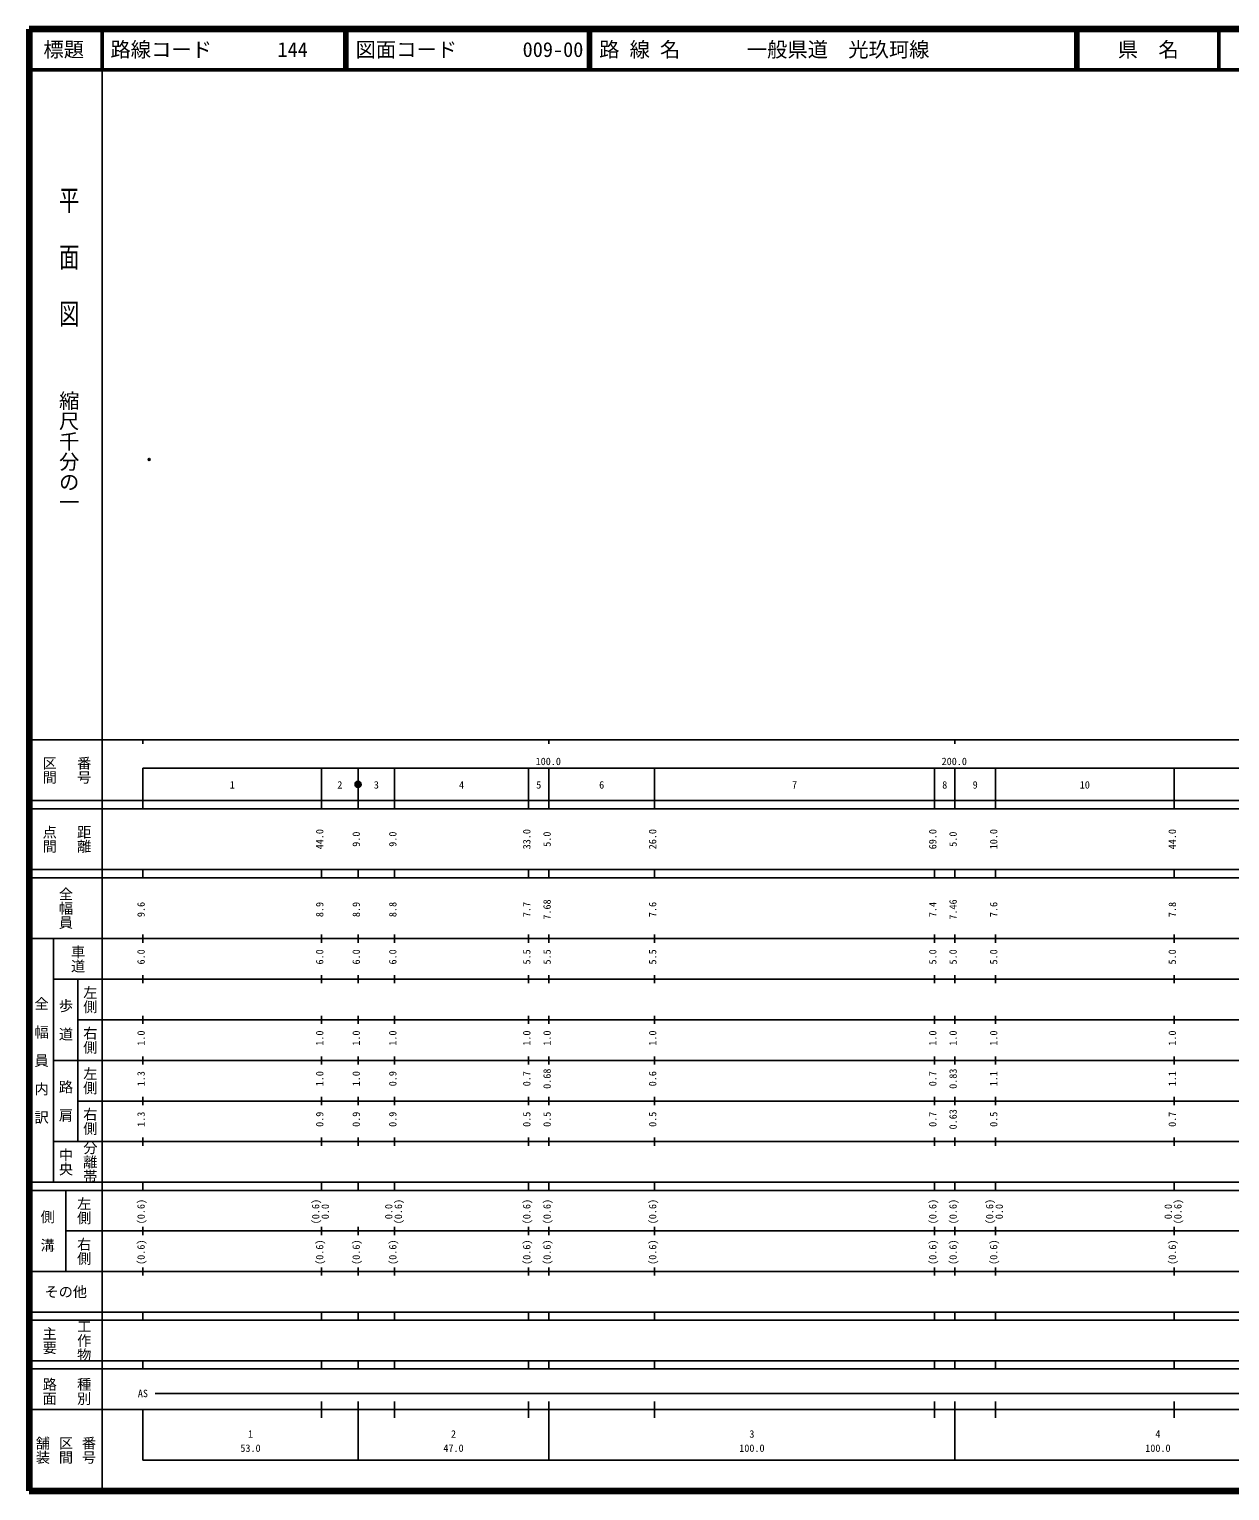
# Model space of a CAD drawing. Units: millimetres on the paper. Extents: x 40 to 680, y 20 to 380.
# Drawn here: x 40 to 335.7, y 20 to 380 of the extents above; entities that cross this region are included whole.
import ezdxf
from ezdxf.enums import TextEntityAlignment as Align

# ---------------------------------------------------------------- set-up
doc = ezdxf.new("R2010")
doc.units = ezdxf.units.MM
doc.header["$PDMODE"] = 32
doc.header["$PDSIZE"] = 0.5
doc.layers.add('M-OTRS', color=6, linetype='Continuous')
doc.layers.add('M-TTL-TXT', color=7, linetype='Continuous')
for name, color, linetype, lineweight in [('M-TTL', 2, 'Continuous', 140), ('M-TTL-BAND', 7, 'Continuous', 25), ('M-TTL-LINE', 7, 'Continuous', 50)]:
    doc.layers.add(name, color=color, linetype=linetype, lineweight=lineweight)
doc.styles.add('@ＭＳ ゴシック', font='')
doc.styles.add('ＭＳ ゴシック', font='')
doc.styles.get('@ＭＳ ゴシック').set_extended_font_data('@MS Gothic')
doc.styles.get('ＭＳ ゴシック').set_extended_font_data('MS Gothic')

msp = doc.modelspace()

# ---------------------------------------------------------------- hatches: boundary and pattern name
at = {"layer": 'M-TTL-BAND'}
msp.add_hatch(color=256, dxfattribs=at).paths.add_polyline_path([(121.75, 194, 1), (120.25, 194, 1)])

# ---------------------------------------------------------------- linework, layer by layer
at = {"layer": 'M-OTRS'}
msp.add_point((69.555, 274.03), dxfattribs=at)
at = {"layer": 'M-TTL'}
for p, q in [((40, 380), (40, 20)), ((680, 380), (40, 380)), ((40, 20), (680, 20))]:
    msp.add_line(p, q, dxfattribs=at)
at = {"layer": 'M-TTL-BAND'}
for p, q in [((58, 370), (58, 20)), ((40, 205), (579, 205)), ((68, 205), (68, 204)), ((168, 205), (168, 204)), ((268, 205), (268, 204)), ((68, 198), (579, 198)), ((68, 198), (68, 188)), ((112, 188), (112, 198)), ((121, 188), (121, 198)), ((130, 188), (130, 198)), ((163, 188), (163, 198)), ((168, 188), (168, 198)), ((194, 188), (194, 198)), ((263, 188), (263, 198)), ((268, 188), (268, 198)), ((278, 188), (278, 198)), ((322, 188), (322, 198)), ((40, 190), (579, 190)), ((40, 188), (579, 188)), ((40, 173), (579, 173)), ((68, 171), (68, 173)), ((112, 171), (112, 173)), ((121, 171), (121, 173)), ((130, 171), (130, 173)), ((163, 171), (163, 173)), ((168, 171), (168, 173)), ((194, 171), (194, 173)), ((263, 171), (263, 173)), ((268, 171), (268, 173)), ((278, 171), (278, 173)), ((322, 171), (322, 173)), ((40, 171), (579, 171)), ((40, 156), (579, 156)), ((46, 96), (46, 156)), ((68, 155), (68, 157)), ((112, 155), (112, 157)), ((121, 155), (121, 157)), ((130, 155), (130, 157)), ((163, 155), (163, 157)), ((168, 155), (168, 157)), ((194, 155), (194, 157)), ((263, 155), (263, 157)), ((268, 155), (268, 157)), ((278, 155), (278, 157)), ((322, 155), (322, 157)), ((46, 146), (579, 146)), ((52, 146), (52, 106)), ((68, 145), (68, 147)), ((112, 145), (112, 147)), ((121, 145), (121, 147)), ((130, 145), (130, 147)), ((163, 145), (163, 147)), ((168, 145), (168, 147)), ((194, 145), (194, 147)), ((263, 145), (263, 147)), ((268, 145), (268, 147)), ((278, 145), (278, 147)), ((322, 145), (322, 147)), ((68, 135), (68, 137)), ((112, 135), (112, 137)), ((121, 135), (121, 137)), ((130, 135), (130, 137)), ((163, 135), (163, 137)), ((168, 135), (168, 137)), ((194, 135), (194, 137)), ((263, 135), (263, 137)), ((268, 135), (268, 137)), ((278, 135), (278, 137)), ((322, 135), (322, 137)), ((52, 136), (579, 136)), ((46, 126), (579, 126)), ((68, 125), (68, 127)), ((112, 125), (112, 127)), ((121, 125), (121, 127)), ((130, 125), (130, 127)), ((163, 125), (163, 127)), ((168, 125), (168, 127)), ((194, 125), (194, 127)), ((263, 125), (263, 127)), ((268, 125), (268, 127)), ((278, 125), (278, 127)), ((322, 125), (322, 127)), ((52, 116), (579, 116)), ((68, 115), (68, 117)), ((112, 115), (112, 117)), ((121, 115), (121, 117)), ((130, 115), (130, 117)), ((163, 115), (163, 117)), ((168, 115), (168, 117)), ((194, 115), (194, 117)), ((263, 115), (263, 117)), ((268, 115), (268, 117)), ((278, 115), (278, 117)), ((322, 115), (322, 117)), ((46, 106), (579, 106)), ((68, 105), (68, 107)), ((112, 105), (112, 107)), ((121, 105), (121, 107)), ((130, 105), (130, 107)), ((163, 105), (163, 107)), ((168, 105), (168, 107)), ((194, 105), (194, 107)), ((263, 105), (263, 107)), ((268, 105), (268, 107)), ((278, 105), (278, 107)), ((322, 105), (322, 107)), ((40, 96), (579, 96)), ((40, 94), (579, 94)), ((49, 94), (49, 74)), ((68, 94), (68, 96)), ((112, 94), (112, 96)), ((121, 94), (121, 96)), ((130, 94), (130, 96)), ((163, 94), (163, 96)), ((168, 94), (168, 96)), ((194, 94), (194, 96)), ((263, 94), (263, 96)), ((268, 94), (268, 96)), ((278, 94), (278, 96)), ((322, 94), (322, 96)), ((49, 84), (579, 84)), ((68, 83), (68, 85)), ((112, 83), (112, 85)), ((121, 83), (121, 85)), ((130, 83), (130, 85)), ((163, 83), (163, 85)), ((168, 83), (168, 85)), ((194, 83), (194, 85)), ((263, 83), (263, 85)), ((268, 83), (268, 85)), ((278, 83), (278, 85)), ((322, 83), (322, 85)), ((40, 74), (579, 74)), ((68, 73), (68, 75)), ((112, 73), (112, 75)), ((121, 73), (121, 75)), ((130, 73), (130, 75)), ((163, 73), (163, 75)), ((168, 73), (168, 75)), ((194, 73), (194, 75)), ((263, 73), (263, 75)), ((268, 73), (268, 75)), ((278, 73), (278, 75)), ((322, 73), (322, 75)), ((40, 64), (579, 64)), ((40, 62), (579, 62)), ((68, 62), (68, 64)), ((112, 62), (112, 64)), ((121, 62), (121, 64)), ((130, 62), (130, 64)), ((163, 62), (163, 64)), ((168, 62), (168, 64)), ((194, 62), (194, 64)), ((263, 62), (263, 64)), ((268, 62), (268, 64)), ((278, 62), (278, 64)), ((322, 62), (322, 64)), ((40, 52), (579, 52)), ((68, 50), (68, 52)), ((112, 50), (112, 52)), ((121, 50), (121, 52)), ((130, 50), (130, 52)), ((163, 50), (163, 52)), ((168, 50), (168, 52)), ((194, 50), (194, 52)), ((263, 50), (263, 52)), ((268, 50), (268, 52)), ((278, 50), (278, 52)), ((322, 50), (322, 52)), ((40, 50), (579, 50)), ((71, 44), (565, 44)), ((40, 40), (579, 40)), ((68, 40), (68, 27.5)), ((112, 38), (112, 42)), ((121, 27.5), (121, 42)), ((130, 38), (130, 42)), ((163, 38), (163, 42)), ((168, 27.5), (168, 42)), ((194, 38), (194, 42)), ((263, 38), (263, 42)), ((268, 27.5), (268, 42)), ((278, 38), (278, 42)), ((322, 38), (322, 42)), ((68, 27.5), (579, 27.5))]:
    msp.add_line(p, q, dxfattribs=at)
msp.add_lwpolyline([(121.75, 194, 1), (120.25, 194, 1)], format="xyb", close=True, dxfattribs=at)
at = {"layer": 'M-TTL-LINE'}
for p, q in [((58, 380), (58, 370)), ((117.75, 380), (117.75, 370)), ((118.25, 380), (118.25, 370)), ((177.75, 380), (177.75, 370)), ((178.25, 380), (178.25, 370)), ((297.75, 380), (297.75, 370)), ((298.25, 380), (298.25, 370)), ((333, 380), (333, 370)), ((40, 370), (680, 370))]:
    msp.add_line(p, q, dxfattribs=at)

# ---------------------------------------------------------------- texts
at = {"layer": 'M-TTL-BAND', "style": '@ＭＳ ゴシック', "width": 1.4}
msp.add_text('平  面  図', height=3.666, rotation=270, dxfattribs=at).set_placement((49.777, 306.475), align=Align.MIDDLE_RIGHT)
at = {"layer": 'M-TTL-BAND', "style": '@ＭＳ ゴシック'}
msp.add_text('縮尺千分の一', height=3.666, rotation=270, dxfattribs=at).set_placement((49.777, 261.03), align=Align.MIDDLE_RIGHT)
for s, p in [('区間', (45, 197.5)), ('番号', (53.5, 197.5)), ('点間', (45, 180.5)), ('距離', (53.5, 180.5)), ('全幅員', (49, 163.5)), ('車道', (52, 151)), ('左側', (55, 141)), ('全\u3000幅\u3000員\u3000内\u3000訳', (43, 126)), ('歩\u3000道', (49, 136)), ('右側', (55, 131)), ('左側', (55, 121)), ('路\u3000肩', (49, 116)), ('右側', (55, 111)), ('分離帯', (55, 101)), ('中央', (49, 101)), ('左側', (53.5, 89)), ('側\u3000溝', (44.5, 84)), ('右側', (53.5, 79)), ('工作物', (53.5, 57)), ('主要', (45, 57)), ('路面', (45, 44.5)), ('種別', (53.5, 44.5)), ('舗装', (43.333, 30)), ('区間', (49, 30)), ('番号', (54.667, 30))]:
    msp.add_text(s, height=2.566, rotation=270, dxfattribs=at).set_placement(p, align=Align.MIDDLE_CENTER)
at = {"layer": 'M-TTL-BAND', "style": 'ＭＳ ゴシック'}
for s, p in [('100.0', (167.844, 198.195)), ('200.0', (267.844, 198.195)), ('1', (90, 192.405)), ('2', (116.5, 192.405)), ('3', (125.5, 192.405)), ('4', (146.5, 192.405)), ('5', (165.5, 192.405)), ('6', (181, 192.405)), ('7', (228.5, 192.405)), ('8', (265.5, 192.405)), ('9', (273, 192.405)), ('10', (300, 192.405)), ('AS', (68, 42.5)), ('1', (94.5, 32.523)), ('2', (144.5, 32.523)), ('3', (218, 32.523)), ('4', (318, 32.523)), ('53.0', (94.5, 29.033)), ('47.0', (144.5, 29.033)), ('100.0', (218, 29.033)), ('100.0', (318, 29.033))]:
    msp.add_text(s, height=1.833, dxfattribs=at).set_placement(p, align=Align.BOTTOM_CENTER)
for s, p in [('44.0', (113, 180.5)), ('9.0', (122, 180.5)), ('9.0', (131, 180.5)), ('33.0', (164, 180.5)), ('5.0', (169, 180.5)), ('26.0', (195, 180.5)), ('69.0', (264, 180.5)), ('5.0', (269, 180.5)), ('10.0', (279, 180.5)), ('44.0', (323, 180.5)), ('9.6', (69, 163.174)), ('8.9', (113, 163.174)), ('8.9', (122, 163.174)), ('8.8', (131, 163.174)), ('7.7', (164, 163.174)), ('7.68', (169, 163.174)), ('7.6', (195, 163.174)), ('7.4', (264, 163.174)), ('7.46', (269, 163.174)), ('7.6', (279, 163.174)), ('7.8', (323, 163.174)), ('6.0', (69, 151.5)), ('6.0', (113, 151.5)), ('6.0', (122, 151.5)), ('6.0', (131, 151.5)), ('5.5', (164, 151.5)), ('5.5', (169, 151.5)), ('5.5', (195, 151.5)), ('5.0', (264, 151.5)), ('5.0', (269, 151.5)), ('5.0', (279, 151.5)), ('5.0', (323, 151.5)), ('1.0', (69, 131.5)), ('1.0', (113, 131.5)), ('1.0', (122, 131.5)), ('1.0', (131, 131.5)), ('1.0', (164, 131.5)), ('1.0', (169, 131.5)), ('1.0', (195, 131.5)), ('1.0', (264, 131.5)), ('1.0', (269, 131.5)), ('1.0', (279, 131.5)), ('1.0', (323, 131.5)), ('1.3', (69, 121.5)), ('1.0', (113, 121.5)), ('1.0', (122, 121.5)), ('0.9', (131, 121.5)), ('0.7', (164, 121.5)), ('0.68', (169, 121.5)), ('0.6', (195, 121.5)), ('0.7', (264, 121.5)), ('0.83', (269, 121.5)), ('1.1', (279, 121.5)), ('1.1', (323, 121.5)), ('1.3', (69, 111.5)), ('0.9', (113, 111.5)), ('0.9', (122, 111.5)), ('0.9', (131, 111.5)), ('0.5', (164, 111.5)), ('0.5', (169, 111.5)), ('0.5', (195, 111.5)), ('0.7', (264, 111.5)), ('0.63', (269, 111.5)), ('0.5', (279, 111.5)), ('0.7', (323, 111.5)), ('(0.6)', (69, 88.764)), ('(0.6)', (112, 88.764)), ('0.0', (114.37, 88.764)), ('0.0', (130, 88.764)), ('(0.6)', (132.37, 88.764)), ('(0.6)', (164, 88.764)), ('(0.6)', (169, 88.764)), ('(0.6)', (195, 88.764)), ('(0.6)', (264, 88.764)), ('(0.6)', (269, 88.764)), ('(0.6)', (278, 88.764)), ('0.0', (280.37, 88.764)), ('0.0', (322, 88.764)), ('(0.6)', (324.37, 88.764)), ('(0.6)', (69, 78.764)), ('(0.6)', (113, 78.764)), ('(0.6)', (122, 78.764)), ('(0.6)', (131, 78.764)), ('(0.6)', (164, 78.764)), ('(0.6)', (169, 78.764)), ('(0.6)', (195, 78.764)), ('(0.6)', (264, 78.764)), ('(0.6)', (269, 78.764)), ('(0.6)', (279, 78.764)), ('(0.6)', (323, 78.764))]:
    msp.add_text(s, height=1.833, rotation=90, dxfattribs=at).set_placement(p, align=Align.BOTTOM_CENTER)
msp.add_text('その他', height=2.566, dxfattribs=at).set_placement((49, 69), align=Align.MIDDLE_CENTER)
at = {"layer": 'M-TTL-TXT', "style": 'ＭＳ ゴシック'}
for s, p in [('標題', (48.5, 375)), ('県\u3000名', (315.625, 375))]:
    msp.add_text(s, height=3.666, dxfattribs=at).set_placement(p, align=Align.MIDDLE_CENTER)
for s, p in [('路線コード', (60, 375)), ('144', (101.142, 375)), ('図面コード', (120.38, 375)), ('009-00', (161.521, 375)), ('路 線 名', (180.38, 375)), ('一般県道\u3000光玖珂線', (216.734, 375))]:
    msp.add_text(s, height=3.666, dxfattribs=at).set_placement(p, align=Align.MIDDLE_LEFT)

doc.saveas('drawing.dxf')
